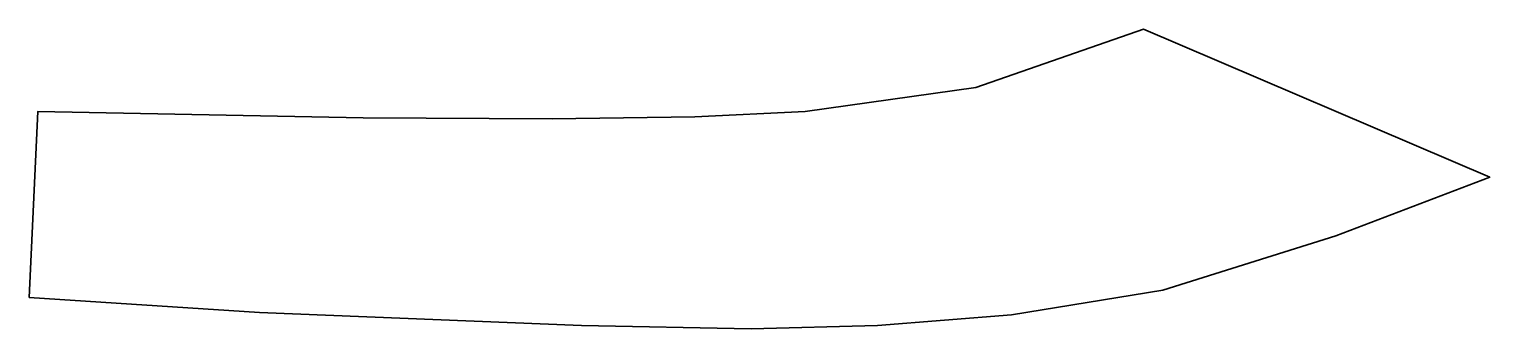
# Model space of a CAD drawing. Extents: x 0 to 1351, y -29 to 248.
import ezdxf

# ---------------------------------------------------------------- set-up
doc = ezdxf.new("R2010")
doc.units = 0
doc.linetypes.add('Solid', pattern=[0])

msp = doc.modelspace()

# ---------------------------------------------------------------- linework, layer by layer
at = {"color": 0, "linetype": 'Solid', "lineweight": 35}
msp.add_lwpolyline([(0, 0), (8, 172), (309, 166), (484, 165), (616, 167), (718, 172), (876, 194), (1031, 248), (1351.454902, 111.096798), (1209, 57), (1048.970624, 6.821297), (909, -16), (785, -26), (668, -29), (511, -26), (213, -14), (0, 0)], close=True, dxfattribs=at)

doc.saveas('drawing.dxf')
